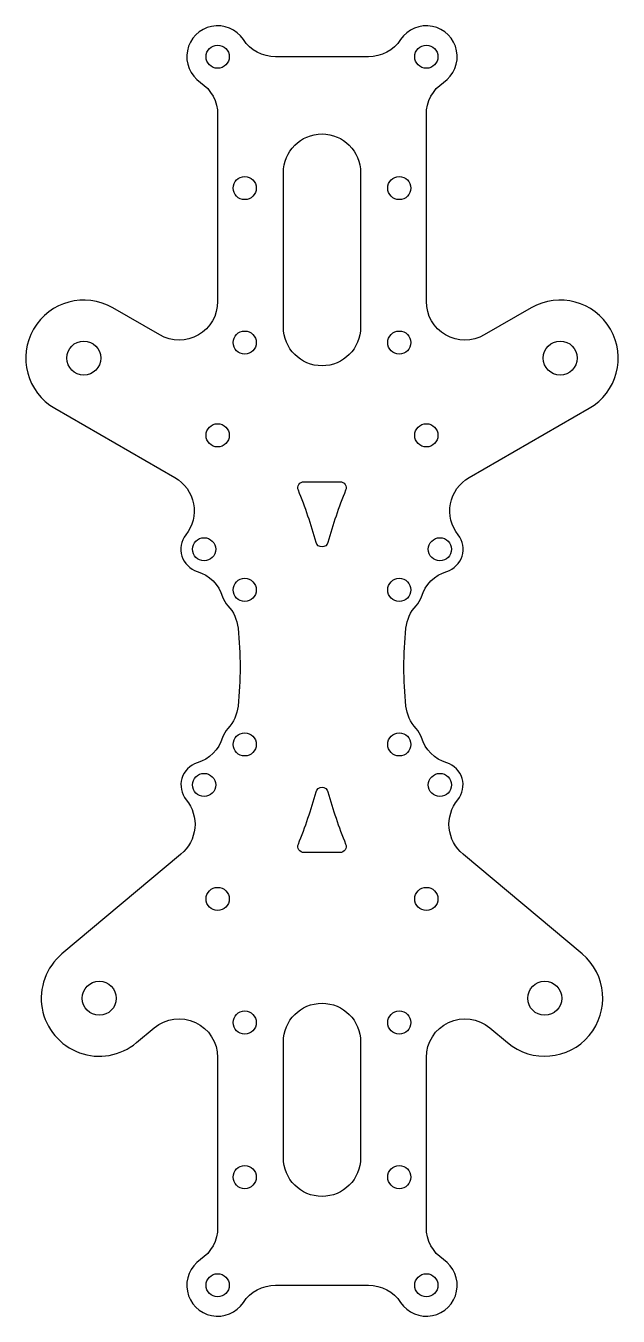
# Model space of a CAD drawing. Header units: millimetres. Extents: x -38 to 38, y -84 to 83.
import ezdxf

# ---------------------------------------------------------------- set-up
doc = ezdxf.new("R2010")
doc.units = ezdxf.units.MM

msp = doc.modelspace()

# ---------------------------------------------------------------- linework, layer by layer
for points in [[(-12.86, 9.11, 0.113309), (-12.19, 7.95, -0.164252), (-10.86, 5.04, -0.051529), (-10.86, -5.04, -0.164252), (-12.19, -7.95, 0.113309), (-12.86, -9.11, -0.246068), (-16.14, -12.39, 0.532323), (-17.57, -17.16, -0.414763), (-18.26, -24.2, 0.002818), (-18.32, -24.25), (-33.64, -37.11, 1), (-24, -48.6), (-21.71, -46.68, -0.63707), (-13.5, -50.51), (-13.5, -72.52, -0.250492), (-15.72, -76.67, 1.218525), (-10.17, -82.22, -0.250492), (-6.02, -80), (6.02, -80, -0.250492), (10.17, -82.22, 1.218525), (15.72, -76.67, -0.250492), (13.5, -72.52), (13.5, -50.51, -0.63707), (21.71, -46.68), (24, -48.6, 1), (33.64, -37.11), (18.32, -24.25, 0.002818), (18.26, -24.2, -0.414763), (17.57, -17.16, 0.532323), (16.14, -12.39, -0.246068), (12.86, -9.11, 0.113309), (12.19, -7.95, -0.164252), (10.86, -5.04, -0.051529), (10.86, 5.04, -0.164252), (12.19, 7.95, 0.113309), (12.86, 9.11, -0.246068), (16.14, 12.39, 0.525595), (17.61, 17.11, -0.45708), (19.03, 24.53), (34.57, 33.5, 1), (27.07, 46.5), (21, 42.99, -0.57735), (13.5, 47.32), (13.5, 71.52, -0.250492), (15.72, 75.67, 1.218525), (10.17, 81.22, -0.250492), (6.02, 79), (-6.02, 79, -0.250492), (-10.17, 81.22, 1.218525), (-15.72, 75.67, -0.250492), (-13.5, 71.52), (-13.5, 47.32, -0.57735), (-21, 42.99), (-27.07, 46.5, 1), (-34.57, 33.5), (-19.03, 24.53, -0.45708), (-17.61, 17.11, 0.525595), (-16.14, 12.39, -0.246068)], [(-5, 64, -1), (5, 64), (5, 44, -1), (-5, 44)], [(-2.32, 24), (2.32, 24, -0.531985), (3.06, 22.9, 0.029275), (0.77, 16.14, -0.762598), (-0.77, 16.14, 0.029275), (-3.06, 22.9, -0.531985)], [(0.77, -16.14, 0.029275), (3.06, -22.9, -0.531985), (2.32, -24), (-2.32, -24, -0.531985), (-3.06, -22.9, 0.029275), (-0.77, -16.14, -0.762598)], [(-5, -63.5), (-5, -48.5, -1), (5, -48.5), (5, -63.5, -1)]]:
    msp.add_lwpolyline(points, format="xyb", close=True)
for centre, radius in [((-13.5, 79), 1.5), ((13.5, 79), 1.5), ((-10, 62), 1.5), ((10, 62), 1.5), ((-10, 42), 1.5), ((10, 42), 1.5), ((-30.82, 40), 2.2), ((30.82, 40), 2.2), ((-13.5, 30), 1.5), ((13.5, 30), 1.5), ((-15.25, 15.25), 1.5), ((15.25, 15.25), 1.5), ((-10, 10), 1.5), ((10, 10), 1.5), ((-10, -10), 1.5), ((10, -10), 1.5), ((-15.25, -15.25), 1.5), ((15.25, -15.25), 1.5), ((-13.5, -30), 1.5), ((13.5, -30), 1.5), ((-28.82, -42.86), 2.2), ((28.82, -42.86), 2.2), ((-10, -46), 1.5), ((10, -46), 1.5), ((-10, -66), 1.5), ((10, -66), 1.5), ((-13.5, -80), 1.5), ((13.5, -80), 1.5)]:
    msp.add_circle(centre, radius)

doc.saveas('drawing.dxf')
